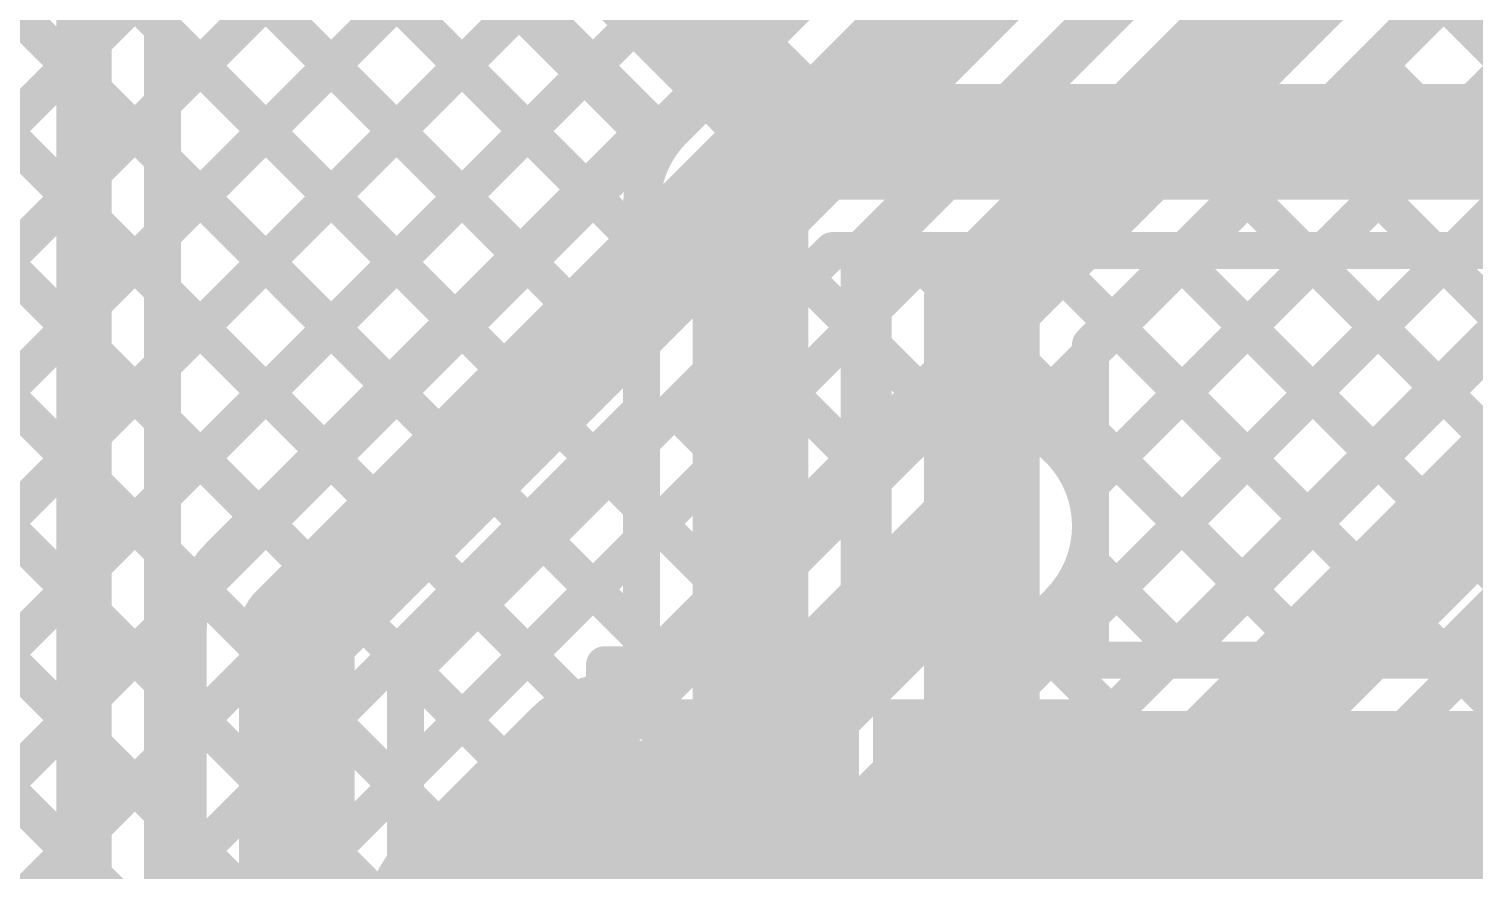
# Model space of a CAD drawing. Header units: millimetres. Extents: x 2.49 to 5.65, y 1.36 to 4.13.
# Drawn here: x 3.0601 to 3.3724, y 2.1596 to 2.3414 of the extents above; entities that cross this region are included whole.
import ezdxf

# ---------------------------------------------------------------- set-up
doc = ezdxf.new("R2010")
doc.units = ezdxf.units.MM
doc.header["$MEASUREMENT"] = 0
for name, color, linetype in [('BottomLayer', 5, 'Continuous'), ('MultiLayer', 9, 'Continuous'), ('TopLayer', 1, 'Continuous'), ('TopOverlay', 2, 'Continuous'), ('TopPaste', 8, 'Continuous'), ('TopSolder', 216, 'Continuous'), ('ViaHoleLayer', 16, 'Continuous')]:
    doc.layers.add(name, color=color, linetype=linetype)

# ---------------------------------------------------------------- blocks, each defined once
blk = doc.blocks.new('R__0603_33')
at = {"layer": 'TopLayer'}
for points in [[(-0.045, 0.0175), (-0.045, -0.0175), (-0.015, 0.0175), (-0.015, -0.0175)], [(0.015, 0.0175), (0.015, -0.0175), (0.045, 0.0175), (0.045, -0.0175)]]:
    blk.add_solid(points, dxfattribs=at)
at = {"layer": 'TopOverlay', "const_width": 0.005}
for points in [[(-0.049, 0.021), (-0.049, -0.021)], [(-0.049, 0.021), (0.049, 0.021)], [(0.049, 0.021), (0.049, -0.021)], [(-0.049, -0.021), (0.049, -0.021)]]:
    blk.add_lwpolyline(points, dxfattribs=at)
at = {"layer": 'TopOverlay', "const_width": 0.0025}
for points in [[(-0.05025, 0.021, 1), (-0.04775, 0.021, 1)], [(-0.05025, 0.021, 1), (-0.04775, 0.021, 1)], [(0.04775, 0.021, 1), (0.05025, 0.021, 1)], [(0.04775, 0.021, 1), (0.05025, 0.021, 1)], [(-0.05025, -0.021, 1), (-0.04775, -0.021, 1)], [(-0.05025, -0.021, 1), (-0.04775, -0.021, 1)], [(0.04775, -0.021, 1), (0.05025, -0.021, 1)], [(0.04775, -0.021, 1), (0.05025, -0.021, 1)]]:
    blk.add_lwpolyline(points, format="xyb", close=True, dxfattribs=at)
at = {"layer": 'TopPaste'}
for points in [[(-0.045, 0.0175), (-0.045, -0.0175), (-0.015, 0.0175), (-0.015, -0.0175)], [(0.015, 0.0175), (0.015, -0.0175), (0.045, 0.0175), (0.045, -0.0175)]]:
    blk.add_solid(points, dxfattribs=at)
at = {"layer": 'TopSolder'}
for points in [[(-0.049, 0.0215), (-0.049, -0.0215), (-0.011, 0.0215), (-0.011, -0.0215)], [(0.011, 0.0215), (0.011, -0.0215), (0.049, 0.0215), (0.049, -0.0215)]]:
    blk.add_solid(points, dxfattribs=at)
blk = doc.blocks.new('R__0603_34')
at = {"layer": 'TopLayer'}
for points in [[(-0.045, 0.0175), (-0.045, -0.0175), (-0.015, 0.0175), (-0.015, -0.0175)], [(0.015, 0.0175), (0.015, -0.0175), (0.045, 0.0175), (0.045, -0.0175)]]:
    blk.add_solid(points, dxfattribs=at)
at = {"layer": 'TopOverlay', "const_width": 0.005}
for points in [[(-0.049, 0.021), (0.049, 0.021)], [(-0.049, 0.021), (-0.049, -0.021)], [(0.049, 0.021), (0.049, -0.021)], [(-0.049, -0.021), (0.049, -0.021)]]:
    blk.add_lwpolyline(points, dxfattribs=at)
at = {"layer": 'TopOverlay', "const_width": 0.0025}
for points in [[(-0.05025, 0.021, 1), (-0.04775, 0.021, 1)], [(-0.05025, 0.021, 1), (-0.04775, 0.021, 1)], [(0.04775, 0.021, 1), (0.05025, 0.021, 1)], [(0.04775, 0.021, 1), (0.05025, 0.021, 1)], [(-0.05025, -0.021, 1), (-0.04775, -0.021, 1)], [(-0.05025, -0.021, 1), (-0.04775, -0.021, 1)], [(0.04775, -0.021, 1), (0.05025, -0.021, 1)], [(0.04775, -0.021, 1), (0.05025, -0.021, 1)]]:
    blk.add_lwpolyline(points, format="xyb", close=True, dxfattribs=at)
at = {"layer": 'TopPaste'}
for points in [[(-0.045, 0.0175), (-0.045, -0.0175), (-0.015, 0.0175), (-0.015, -0.0175)], [(0.015, 0.0175), (0.015, -0.0175), (0.045, 0.0175), (0.045, -0.0175)]]:
    blk.add_solid(points, dxfattribs=at)
at = {"layer": 'TopSolder'}
for points in [[(-0.049, 0.0215), (-0.049, -0.0215), (-0.011, 0.0215), (-0.011, -0.0215)], [(0.011, 0.0215), (0.011, -0.0215), (0.049, 0.0215), (0.049, -0.0215)]]:
    blk.add_solid(points, dxfattribs=at)

msp = doc.modelspace()

# ---------------------------------------------------------------- linework, layer by layer
at = {"layer": 'BottomLayer'}
for points, const_width in [([(3.072, 1.656), (3.072, 3.069)], 0.012), ([(3.089, 1.67121), (3.089, 3.05379)], 0.008), ([(3.118, 2.427), (3.226, 2.319)], 0.025), ([(3.1014, 2.41037), (3.19277, 2.319)], 0.008), ([(3.089, 2.39815), (3.18046, 2.30669)], 0.008), ([(3.089, 2.32532), (3.13772, 2.37405)], 0.008), ([(3.089, 2.36987), (3.16632, 2.29255)], 0.008), ([(3.089, 2.29704), (3.15186, 2.3599)], 0.008), ([(3.089, 2.26876), (3.166, 2.34576)], 0.008), ([(3.089, 2.34158), (3.15217, 2.27841)], 0.008), ([(3.089, 2.24047), (3.18015, 2.33162)], 0.008), ([(3.118, 2.211), (3.226, 2.319)], 0.025), ([(3.226, 2.319), (3.228, 2.317)], 0.025), ([(3.228, 2.317), (4.142, 2.317)], 0.025), ([(3.1014, 2.22763), (3.19277, 2.319)], 0.008), ([(3.089, 2.3133), (3.13803, 2.26427)], 0.008), ([(3.1415, 2.15155), (3.28345, 2.2935)], 0.008), ([(3.1415, 2.20127), (3.23373, 2.2935)], 0.008), ([(3.1415, 2.17983), (3.25517, 2.2935)], 0.008), ([(3.1865, 2.1117), (3.3683, 2.2935)], 0.008), ([(3.23373, 2.2935), (3.39451, 2.2935)], 0.008), ([(3.2414, 2.14063), (3.39237, 2.2916)], 0.008), ([(3.25022, 2.2935), (3.32224, 2.22148)], 0.008), ([(3.27424, 2.25601), (3.31173, 2.2935)], 0.008), ([(3.2785, 2.2935), (3.33638, 2.23562)], 0.008), ([(3.28821, 2.24169), (3.34002, 2.2935)], 0.008), ([(3.30679, 2.2935), (3.35053, 2.24976)], 0.008), ([(3.33507, 2.2935), (3.36467, 2.2639)], 0.008), ([(3.36336, 2.2935), (3.37881, 2.27805)], 0.008), ([(3.22783, 2.2876), (3.259, 2.25643)], 0.008), ([(3.089, 2.28501), (3.12389, 2.25012)], 0.008), ([(3.258, 2.124), (3.409, 2.275)], 0.025), ([(3.21369, 2.27346), (3.24296, 2.24419)], 0.008), ([(3.19955, 2.25932), (3.22882, 2.23005)], 0.008), ([(3.089, 2.25673), (3.10975, 2.23598)], 0.008), ([(3.2815, 2.09356), (3.43944, 2.2515)], 0.008), ([(3.2815, 2.11427), (3.41873, 2.2515)], 0.008), ([(3.1464, 2.14763), (3.24938, 2.25062)], 0.008), ([(3.3364, 2.13763), (3.44938, 2.25062)], 0.008), ([(3.18541, 2.24517), (3.21467, 2.21591)], 0.008), ([(3.163, 2.131), (3.266, 2.234)], 0.025), ([(3.353, 2.121), (3.466, 2.234)], 0.025), ([(3.17127, 2.23103), (3.20053, 2.20177)], 0.008), ([(3.089, 2.22844), (3.09664, 2.2208)], 0.008), ([(3.28843, 2.227), (3.3081, 2.20733)], 0.008), ([(3.118, 1.888), (3.118, 2.211)], 0.025), ([(3.089, 2.21219), (3.09596, 2.21914)], 0.008), ([(3.15712, 2.21689), (3.18639, 2.18762)], 0.008), ([(3.1865, 2.12127), (3.28262, 2.21738)], 0.008), ([(3.0945, 1.888), (3.0945, 2.211)], 0.008), ([(3.27619, 2.21096), (3.29396, 2.19319)], 0.008), ([(3.1415, 2.14049), (3.1415, 2.20127)], 0.008), ([(3.14298, 2.20275), (3.17225, 2.17348)], 0.008), ([(3.36962, 2.20238), (3.38538, 2.18662)], 0.008), ([(3.089, 2.20016), (3.0945, 2.19466)], 0.008), ([(3.26205, 2.19682), (3.27982, 2.17905)], 0.008), ([(3.089, 2.1839), (3.0945, 2.1894)], 0.008), ([(3.35548, 2.18824), (3.37124, 2.17248)], 0.008), ([(3.24791, 2.18267), (3.26567, 2.16491)], 0.008), ([(3.1415, 2.17594), (3.15811, 2.15934)], 0.008), ([(3.34133, 2.1741), (3.3571, 2.15833)], 0.008), ([(3.089, 2.17188), (3.0945, 2.16638)], 0.008), ([(3.23377, 2.16853), (3.25153, 2.15077)], 0.008), ([(3.089, 2.15562), (3.0945, 2.16112)], 0.008), ([(3.32719, 2.15996), (3.34296, 2.14419)], 0.008)]:
    msp.add_lwpolyline(points, dxfattribs=dict(at, const_width=const_width))
for points, const_width in [([(3.087, 2.34158, 1), (3.091, 2.34158, 1)], 0.004), ([(3.17815, 2.33162, 1), (3.18215, 2.33162, 1)], 0.004), ([(3.21975, 2.319, 1), (3.23225, 2.319, 1)], 0.0125), ([(3.21975, 2.319, 1), (3.23225, 2.319, 1)], 0.0125), ([(3.21975, 2.319, 1), (3.23225, 2.319, 1)], 0.0125), ([(3.087, 2.32532, 1), (3.091, 2.32532, 1)], 0.004), ([(3.22175, 2.317, 1), (3.23425, 2.317, 1)], 0.0125), ([(3.22175, 2.317, 1), (3.23425, 2.317, 1)], 0.0125), ([(3.19077, 2.319, 1), (3.19477, 2.319, 1)], 0.004), ([(3.19077, 2.319, 1), (3.19477, 2.319, 1)], 0.004), ([(3.087, 2.3133, 1), (3.091, 2.3133, 1)], 0.004), ([(3.17846, 2.30669, 1), (3.18246, 2.30669, 1)], 0.004), ([(3.087, 2.29704, 1), (3.091, 2.29704, 1)], 0.004), ([(3.16432, 2.29255, 1), (3.16832, 2.29255, 1)], 0.004), ([(3.23173, 2.2935, 1), (3.23573, 2.2935, 1)], 0.004), ([(3.23173, 2.2935, 1), (3.23573, 2.2935, 1)], 0.004), ([(3.24822, 2.2935, 1), (3.25222, 2.2935, 1)], 0.004), ([(3.25317, 2.2935, 1), (3.25717, 2.2935, 1)], 0.004), ([(3.2765, 2.2935, 1), (3.2805, 2.2935, 1)], 0.004), ([(3.28145, 2.2935, 1), (3.28545, 2.2935, 1)], 0.004), ([(3.30479, 2.2935, 1), (3.30879, 2.2935, 1)], 0.004), ([(3.30973, 2.2935, 1), (3.31373, 2.2935, 1)], 0.004), ([(3.33307, 2.2935, 1), (3.33707, 2.2935, 1)], 0.004), ([(3.33802, 2.2935, 1), (3.34202, 2.2935, 1)], 0.004), ([(3.36136, 2.2935, 1), (3.36536, 2.2935, 1)], 0.004), ([(3.3663, 2.2935, 1), (3.3703, 2.2935, 1)], 0.004), ([(3.22583, 2.2876, 1), (3.22983, 2.2876, 1)], 0.004), ([(3.087, 2.28501, 1), (3.091, 2.28501, 1)], 0.004), ([(3.15017, 2.27841, 1), (3.15417, 2.27841, 1)], 0.004), ([(3.21169, 2.27346, 1), (3.21569, 2.27346, 1)], 0.004), ([(3.087, 2.26876, 1), (3.091, 2.26876, 1)], 0.004), ([(3.13603, 2.26427, 1), (3.14003, 2.26427, 1)], 0.004), ([(3.36267, 2.2639, 1), (3.36667, 2.2639, 1)], 0.004), ([(3.19755, 2.25932, 1), (3.20155, 2.25932, 1)], 0.004), ([(3.087, 2.25673, 1), (3.091, 2.25673, 1)], 0.004), ([(3.257, 2.25643, 1), (3.261, 2.25643, 1)], 0.004), ([(3.27224, 2.25601, 1), (3.27624, 2.25601, 1)], 0.004), ([(3.12189, 2.25012, 1), (3.12589, 2.25012, 1)], 0.004), ([(3.24738, 2.25062, 1), (3.25138, 2.25062, 1)], 0.004), ([(3.24738, 2.25062, 1), (3.25138, 2.25062, 1)], 0.004), ([(3.34853, 2.24976, 1), (3.35253, 2.24976, 1)], 0.004), ([(3.18341, 2.24517, 1), (3.18741, 2.24517, 1)], 0.004), ([(3.24096, 2.24419, 1), (3.24496, 2.24419, 1)], 0.004), ([(3.25975, 2.234, 1), (3.27225, 2.234, 1)], 0.0125), ([(3.26009, 2.234, 1), (3.27191, 2.234, 1)], 0.01181), ([(3.28621, 2.24169, 1), (3.29021, 2.24169, 1)], 0.004), ([(3.087, 2.24047, 1), (3.091, 2.24047, 1)], 0.004), ([(3.10775, 2.23598, 1), (3.11175, 2.23598, 1)], 0.004), ([(3.33438, 2.23562, 1), (3.33838, 2.23562, 1)], 0.004), ([(3.2875, 2.234, 1), (3.2915, 2.234, 1)], 0.004), ([(3.2875, 2.234, 1), (3.2915, 2.234, 1)], 0.004), ([(3.16927, 2.23103, 1), (3.17327, 2.23103, 1)], 0.004), ([(3.22682, 2.23005, 1), (3.23082, 2.23005, 1)], 0.004), ([(3.087, 2.22844, 1), (3.091, 2.22844, 1)], 0.004), ([(3.09938, 2.22762, 1), (3.10338, 2.22762, 1)], 0.004), ([(3.0994, 2.22763, 1), (3.1034, 2.22763, 1)], 0.004), ([(3.0994, 2.22763, 1), (3.1034, 2.22763, 1)], 0.004), ([(3.28643, 2.227, 1), (3.29043, 2.227, 1)], 0.004), ([(3.09464, 2.2208, 1), (3.09864, 2.2208, 1)], 0.004), ([(3.11175, 2.211, 1), (3.12425, 2.211, 1)], 0.0125), ([(3.11175, 2.211, 1), (3.12425, 2.211, 1)], 0.0125), ([(3.32024, 2.22148, 1), (3.32424, 2.22148, 1)], 0.004), ([(3.09396, 2.21914, 1), (3.09796, 2.21914, 1)], 0.004), ([(3.15512, 2.21689, 1), (3.15912, 2.21689, 1)], 0.004), ([(3.28062, 2.21738, 1), (3.28462, 2.21738, 1)], 0.004), ([(3.28062, 2.21738, 1), (3.28462, 2.21738, 1)], 0.004), ([(3.21267, 2.21591, 1), (3.21667, 2.21591, 1)], 0.004), ([(3.087, 2.21219, 1), (3.091, 2.21219, 1)], 0.004), ([(3.0925, 2.211, 1), (3.0965, 2.211, 1)], 0.004), ([(3.0925, 2.211, 1), (3.0965, 2.211, 1)], 0.004), ([(3.0925, 2.211, 1), (3.0965, 2.211, 1)], 0.004), ([(3.27419, 2.21096, 1), (3.27819, 2.21096, 1)], 0.004), ([(3.3061, 2.20733, 1), (3.3101, 2.20733, 1)], 0.004), ([(3.1395, 2.20127, 1), (3.1435, 2.20127, 1)], 0.004), ([(3.1395, 2.20127, 1), (3.1435, 2.20127, 1)], 0.004), ([(3.14098, 2.20275, 1), (3.14498, 2.20275, 1)], 0.004), ([(3.19853, 2.20177, 1), (3.20253, 2.20177, 1)], 0.004), ([(3.36762, 2.20238, 1), (3.37162, 2.20238, 1)], 0.004), ([(3.087, 2.20016, 1), (3.091, 2.20016, 1)], 0.004), ([(3.0925, 2.19466, 1), (3.0965, 2.19466, 1)], 0.004), ([(3.26005, 2.19682, 1), (3.26405, 2.19682, 1)], 0.004), ([(3.29196, 2.19319, 1), (3.29596, 2.19319, 1)], 0.004), ([(3.0925, 2.1894, 1), (3.0965, 2.1894, 1)], 0.004), ([(3.18439, 2.18762, 1), (3.18839, 2.18762, 1)], 0.004), ([(3.35348, 2.18824, 1), (3.35748, 2.18824, 1)], 0.004), ([(3.087, 2.1839, 1), (3.091, 2.1839, 1)], 0.004), ([(3.24591, 2.18267, 1), (3.24991, 2.18267, 1)], 0.004), ([(3.1395, 2.17983, 1), (3.1435, 2.17983, 1)], 0.004), ([(3.27782, 2.17905, 1), (3.28182, 2.17905, 1)], 0.004), ([(3.1395, 2.17594, 1), (3.1435, 2.17594, 1)], 0.004), ([(3.17025, 2.17348, 1), (3.17425, 2.17348, 1)], 0.004), ([(3.33933, 2.1741, 1), (3.34333, 2.1741, 1)], 0.004), ([(3.087, 2.17188, 1), (3.091, 2.17188, 1)], 0.004), ([(3.36924, 2.17248, 1), (3.37324, 2.17248, 1)], 0.004), ([(3.23177, 2.16853, 1), (3.23577, 2.16853, 1)], 0.004), ([(3.0925, 2.16638, 1), (3.0965, 2.16638, 1)], 0.004), ([(3.26367, 2.16491, 1), (3.26767, 2.16491, 1)], 0.004), ([(3.0925, 2.16112, 1), (3.0965, 2.16112, 1)], 0.004), ([(3.15611, 2.15934, 1), (3.16011, 2.15934, 1)], 0.004), ([(3.32519, 2.15996, 1), (3.32919, 2.15996, 1)], 0.004), ([(3.3551, 2.15833, 1), (3.3591, 2.15833, 1)], 0.004)]:
    msp.add_lwpolyline(points, format="xyb", close=True, dxfattribs=dict(at, const_width=const_width))
at = {"layer": 'BottomLayer', "const_width": 0.008}
for points in [[(3.24938, 2.25062, -0.668179), (3.2895, 2.234)], [(3.2895, 2.234, -0.198912), (3.28262, 2.21738)], [(3.0945, 2.211, -0.199188), (3.1014, 2.22763)], [(3.0945, 2.211, -0.198912), (3.10138, 2.22762)]]:
    msp.add_lwpolyline(points, format="xyb", dxfattribs=at)
at = {"layer": 'MultiLayer', "const_width": 0.01181}
msp.add_lwpolyline([(3.26009, 2.234, 1), (3.27191, 2.234, 1)], format="xyb", close=True, dxfattribs=at)
at = {"layer": 'TopLayer'}
for points, const_width in [([(3.2895, 2.27127), (3.87473, 2.8565)], 0.008), ([(3.01921, 2.52451), (3.21174, 2.33198)], 0.008), ([(3.00507, 2.51037), (3.1977, 2.31774)], 0.008), ([(2.97004, 2.1498), (3.32201, 2.50177)], 0.008), ([(2.98634, 2.50081), (3.1925, 2.29465)], 0.008), ([(2.97768, 2.48118), (3.1925, 2.26637)], 0.008), ([(2.98418, 2.13566), (3.32201, 2.47348)], 0.008), ([(2.936, 2.20061), (3.20439, 2.469)], 0.008), ([(2.9653, 2.46528), (3.1925, 2.23808)], 0.008), ([(2.94954, 2.45276), (3.1925, 2.2098)], 0.008), ([(2.94176, 2.17808), (3.21143, 2.44775)], 0.008), ([(2.99833, 2.12151), (3.32005, 2.44324)], 0.008), ([(2.9559, 2.16394), (3.23015, 2.43819)], 0.008), ([(3.1994, 2.31963), (3.31972, 2.43995)], 0.008), ([(3.216, 2.303), (3.34551, 2.43251)], 0.025), ([(2.936, 2.43801), (3.17783, 2.19618)], 0.008), ([(3.2494, 2.29955), (3.38004, 2.43019)], 0.008), ([(3.266, 2.28291), (3.40354, 2.42046)], 0.025), ([(3.2395, 2.29327), (3.36211, 2.41588)], 0.008), ([(2.936, 2.40973), (3.16275, 2.18298)], 0.008), ([(3.2895, 2.27318), (3.42014, 2.40382)], 0.008), ([(3.2895, 2.24298), (3.44359, 2.39707)], 0.008), ([(2.936, 2.38144), (3.14861, 2.16884)], 0.008), ([(3.2895, 2.2147), (3.4425, 2.3677)], 0.008), ([(2.936, 2.35316), (3.13706, 2.1521)], 0.008), ([(3.36487, 2.34855), (3.4425, 2.27092)], 0.008), ([(3.30809, 2.205), (3.4425, 2.33941)], 0.008), ([(3.30809, 2.205), (3.4425, 2.33941)], 0.008), ([(3.35073, 2.33441), (3.4425, 2.24264)], 0.008), ([(2.936, 2.32488), (3.1365, 2.12438)], 0.008), ([(3.33659, 2.32027), (3.45186, 2.205)], 0.008), ([(3.216, 2.175), (3.216, 2.303)], 0.025), ([(3.33637, 2.205), (3.4425, 2.31113)], 0.008), ([(3.32245, 2.30613), (3.42357, 2.205)], 0.008), ([(3.1925, 2.204), (3.1925, 2.303)], 0.008), ([(2.936, 2.29659), (3.1365, 2.09609)], 0.008), ([(3.2395, 2.205), (3.2395, 2.29327)], 0.008), ([(3.266, 2.234), (3.266, 2.28291)], 0.025), ([(3.3083, 2.29198), (3.39529, 2.205)], 0.008), ([(3.01247, 2.10737), (3.1925, 2.2874)], 0.008), ([(3.2425, 2.234), (3.2425, 2.28291)], 0.008), ([(3.36466, 2.205), (3.4425, 2.28284)], 0.008), ([(3.2395, 2.27783), (3.2425, 2.28083)], 0.008), ([(3.2395, 2.27593), (3.2425, 2.27293)], 0.008), ([(3.29416, 2.27784), (3.367, 2.205)], 0.008), ([(3.2895, 2.234), (3.2895, 2.27318)], 0.008), ([(3.02661, 2.09323), (3.1925, 2.25912)], 0.008), ([(3.2895, 2.25422), (3.33872, 2.205)], 0.008), ([(3.2395, 2.24955), (3.2425, 2.25255)], 0.008), ([(3.2395, 2.24765), (3.2425, 2.24465)], 0.008), ([(3.266, 2.175), (3.266, 2.234)], 0.025), ([(3.2425, 2.205), (3.2425, 2.234)], 0.008), ([(3.2895, 2.205), (3.2895, 2.234)], 0.008), ([(3.04267, 2.081), (3.1925, 2.23083)], 0.008), ([(3.2895, 2.22593), (3.31043, 2.205)], 0.008), ([(3.2395, 2.22127), (3.2425, 2.22427)], 0.008), ([(3.2395, 2.21937), (3.2425, 2.21637)], 0.008), ([(3.1845, 2.204), (3.1925, 2.204)], 0.008), ([(3.1845, 2.19824), (3.1845, 2.204)], 0.008), ([(3.2895, 2.205), (3.582, 2.205)], 0.008), ([(3.1434, 2.16363), (3.17137, 2.1916)], 0.008), ([(3.16, 2.147), (3.188, 2.175)], 0.025), ([(3.188, 2.175), (3.216, 2.175)], 0.025), ([(3.216, 2.15), (3.216, 2.175)], 0.01)]:
    msp.add_lwpolyline(points, dxfattribs=dict(at, const_width=const_width))
for points, const_width in [([(3.20974, 2.33198, 1), (3.21374, 2.33198, 1)], 0.004), ([(3.34873, 2.33441, 1), (3.35273, 2.33441, 1)], 0.004), ([(3.19738, 2.31962, 1), (3.20138, 2.31962, 1)], 0.004), ([(3.1974, 2.31963, 1), (3.2014, 2.31963, 1)], 0.004), ([(3.1974, 2.31963, 1), (3.2014, 2.31963, 1)], 0.004), ([(3.33459, 2.32027, 1), (3.33859, 2.32027, 1)], 0.004), ([(3.1957, 2.31774, 1), (3.1997, 2.31774, 1)], 0.004), ([(3.20975, 2.303, 1), (3.22225, 2.303, 1)], 0.0125), ([(3.20975, 2.303, 1), (3.22225, 2.303, 1)], 0.0125), ([(3.32045, 2.30613, 1), (3.32445, 2.30613, 1)], 0.004), ([(3.1905, 2.303, 1), (3.1945, 2.303, 1)], 0.004), ([(3.1905, 2.303, 1), (3.1945, 2.303, 1)], 0.004), ([(3.1905, 2.303, 1), (3.1945, 2.303, 1)], 0.004), ([(3.24738, 2.29953, 1), (3.25138, 2.29953, 1)], 0.004), ([(3.2474, 2.29955, 1), (3.2514, 2.29955, 1)], 0.004), ([(3.2474, 2.29955, 1), (3.2514, 2.29955, 1)], 0.004), ([(3.1905, 2.29465, 1), (3.1945, 2.29465, 1)], 0.004), ([(3.2375, 2.29327, 1), (3.2415, 2.29327, 1)], 0.004), ([(3.2375, 2.29327, 1), (3.2415, 2.29327, 1)], 0.004), ([(3.25975, 2.28291, 1), (3.27225, 2.28291, 1)], 0.0125), ([(3.25975, 2.28291, 1), (3.27225, 2.28291, 1)], 0.0125), ([(3.3063, 2.29198, 1), (3.3103, 2.29198, 1)], 0.004), ([(3.1905, 2.2874, 1), (3.1945, 2.2874, 1)], 0.004), ([(3.2405, 2.28291, 1), (3.2445, 2.28291, 1)], 0.004), ([(3.2405, 2.28291, 1), (3.2445, 2.28291, 1)], 0.004), ([(3.2405, 2.28291, 1), (3.2445, 2.28291, 1)], 0.004), ([(3.2405, 2.28083, 1), (3.2445, 2.28083, 1)], 0.004), ([(3.2375, 2.27783, 1), (3.2415, 2.27783, 1)], 0.004), ([(3.2375, 2.27593, 1), (3.2415, 2.27593, 1)], 0.004), ([(3.29216, 2.27784, 1), (3.29616, 2.27784, 1)], 0.004), ([(3.2405, 2.27293, 1), (3.2445, 2.27293, 1)], 0.004), ([(3.2875, 2.27318, 1), (3.2915, 2.27318, 1)], 0.004), ([(3.2875, 2.27318, 1), (3.2915, 2.27318, 1)], 0.004), ([(3.2875, 2.27127, 1), (3.2915, 2.27127, 1)], 0.004), ([(3.1905, 2.26637, 1), (3.1945, 2.26637, 1)], 0.004), ([(3.1905, 2.25912, 1), (3.1945, 2.25912, 1)], 0.004), ([(3.2875, 2.25422, 1), (3.2915, 2.25422, 1)], 0.004), ([(3.2405, 2.25255, 1), (3.2445, 2.25255, 1)], 0.004), ([(3.2375, 2.24955, 1), (3.2415, 2.24955, 1)], 0.004), ([(3.2375, 2.24765, 1), (3.2415, 2.24765, 1)], 0.004), ([(3.2405, 2.24465, 1), (3.2445, 2.24465, 1)], 0.004), ([(3.25975, 2.234, 1), (3.27225, 2.234, 1)], 0.0125), ([(3.25975, 2.234, 1), (3.27225, 2.234, 1)], 0.0125), ([(3.26009, 2.234, 1), (3.27191, 2.234, 1)], 0.01181), ([(3.2875, 2.24298, 1), (3.2915, 2.24298, 1)], 0.004), ([(3.1905, 2.23808, 1), (3.1945, 2.23808, 1)], 0.004), ([(3.2405, 2.234, 1), (3.2445, 2.234, 1)], 0.004), ([(3.2405, 2.234, 1), (3.2445, 2.234, 1)], 0.004), ([(3.2875, 2.234, 1), (3.2915, 2.234, 1)], 0.004), ([(3.2875, 2.234, 1), (3.2915, 2.234, 1)], 0.004), ([(3.1905, 2.23083, 1), (3.1945, 2.23083, 1)], 0.004), ([(3.2875, 2.22593, 1), (3.2915, 2.22593, 1)], 0.004), ([(3.2405, 2.22427, 1), (3.2445, 2.22427, 1)], 0.004), ([(3.2375, 2.22127, 1), (3.2415, 2.22127, 1)], 0.004), ([(3.2375, 2.21937, 1), (3.2415, 2.21937, 1)], 0.004), ([(3.2405, 2.21637, 1), (3.2445, 2.21637, 1)], 0.004), ([(3.2875, 2.2147, 1), (3.2915, 2.2147, 1)], 0.004), ([(3.1905, 2.2098, 1), (3.1945, 2.2098, 1)], 0.004), ([(3.1825, 2.204, 1), (3.1865, 2.204, 1)], 0.004), ([(3.1825, 2.204, 1), (3.1865, 2.204, 1)], 0.004), ([(3.1905, 2.204, 1), (3.1945, 2.204, 1)], 0.004), ([(3.1905, 2.204, 1), (3.1945, 2.204, 1)], 0.004), ([(3.2375, 2.205, 1), (3.2415, 2.205, 1)], 0.004), ([(3.2405, 2.205, 1), (3.2445, 2.205, 1)], 0.004), ([(3.2875, 2.205, 1), (3.2915, 2.205, 1)], 0.004), ([(3.2875, 2.205, 1), (3.2915, 2.205, 1)], 0.004), ([(3.30609, 2.205, 1), (3.31009, 2.205, 1)], 0.004), ([(3.30609, 2.205, 1), (3.31009, 2.205, 1)], 0.004), ([(3.30843, 2.205, 1), (3.31243, 2.205, 1)], 0.004), ([(3.33437, 2.205, 1), (3.33837, 2.205, 1)], 0.004), ([(3.33672, 2.205, 1), (3.34072, 2.205, 1)], 0.004), ([(3.36266, 2.205, 1), (3.36666, 2.205, 1)], 0.004), ([(3.365, 2.205, 1), (3.369, 2.205, 1)], 0.004), ([(3.1825, 2.19824, 1), (3.1865, 2.19824, 1)], 0.004), ([(3.1825, 2.19824, 1), (3.1865, 2.19824, 1)], 0.004), ([(3.1825, 2.19824, 1), (3.1865, 2.19824, 1)], 0.004), ([(3.17583, 2.19618, 1), (3.17983, 2.19618, 1)], 0.004), ([(3.16937, 2.1916, 1), (3.17337, 2.1916, 1)], 0.004), ([(3.16937, 2.1916, 1), (3.17337, 2.1916, 1)], 0.004), ([(3.16938, 2.19162, 1), (3.17338, 2.19162, 1)], 0.004), ([(3.16075, 2.18298, 1), (3.16475, 2.18298, 1)], 0.004), ([(3.18175, 2.175, 1), (3.19425, 2.175, 1)], 0.0125), ([(3.18175, 2.175, 1), (3.19425, 2.175, 1)], 0.0125), ([(3.20975, 2.175, 1), (3.22225, 2.175, 1)], 0.0125), ([(3.20975, 2.175, 1), (3.22225, 2.175, 1)], 0.0125), ([(3.25975, 2.175, 1), (3.27225, 2.175, 1)], 0.0125), ([(3.2135, 2.175, 1), (3.2185, 2.175, 1)], 0.005), ([(3.14661, 2.16884, 1), (3.15061, 2.16884, 1)], 0.004), ([(3.14138, 2.16362, 1), (3.14538, 2.16362, 1)], 0.004), ([(3.1414, 2.16363, 1), (3.1454, 2.16363, 1)], 0.004), ([(3.1414, 2.16363, 1), (3.1454, 2.16363, 1)], 0.004)]:
    msp.add_lwpolyline(points, format="xyb", close=True, dxfattribs=dict(at, const_width=const_width))
at = {"layer": 'TopLayer', "const_width": 0.008}
for points in [[(3.1925, 2.303, -0.199188), (3.1994, 2.31963)], [(3.1925, 2.303, -0.198912), (3.19938, 2.31962)], [(3.2425, 2.28291, -0.199188), (3.2494, 2.29955)], [(3.2425, 2.28291, -0.198912), (3.24938, 2.29953)], [(3.17137, 2.1916, -0.160602), (3.1845, 2.19824)], [(3.17138, 2.19162, -0.160329), (3.1845, 2.19824)], [(3.1365, 2.147, -0.199188), (3.1434, 2.16363)], [(3.1365, 2.147, -0.198912), (3.14338, 2.16362)]]:
    msp.add_lwpolyline(points, format="xyb", dxfattribs=at)
at = {"layer": 'TopLayer'}
msp.add_solid([(3.571, 2.194), (3.246, 2.194), (3.571, 2.146), (3.246, 2.146)], dxfattribs=at)
at = {"layer": 'ViaHoleLayer', "const_width": 0.00591}
msp.add_lwpolyline([(3.26305, 2.234, 1), (3.26895, 2.234, 1)], format="xyb", close=True, dxfattribs=at)

# ---------------------------------------------------------------- block references
at = {"rotation": 90}
for name, p in [('R__0603_33', (3.216, 2.145)), ('R__0603_34', (3.266, 2.145))]:
    msp.add_blockref(name, p, dxfattribs=at)

doc.saveas('drawing.dxf')
